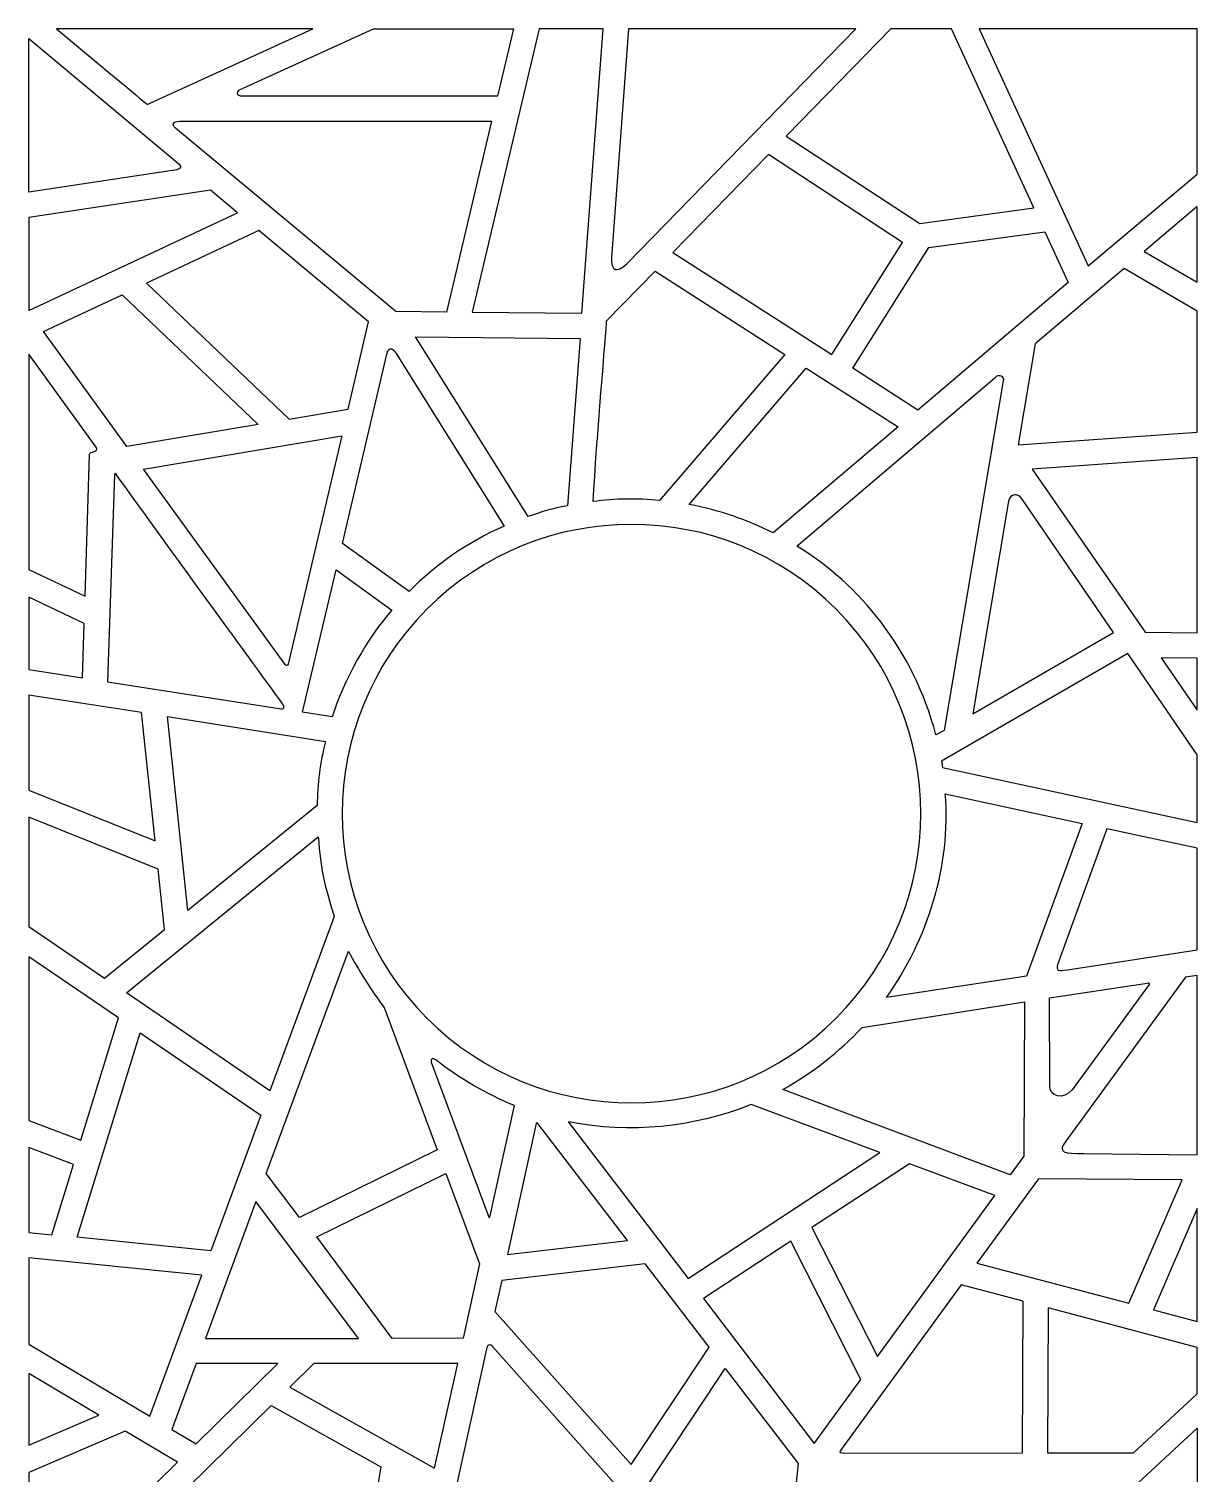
# Model space of a CAD drawing. Header units: centimetres. Extents: x -89 to 89, y -100 to 100.
# Drawn here: x -88.6 to -5, y -3.3 to 100 of the extents above; entities that cross this region are included whole.
import ezdxf

# ---------------------------------------------------------------- set-up
doc = ezdxf.new("R2010")
doc.units = ezdxf.units.CM
doc.header["$MEASUREMENT"] = 0
doc.layers.add('layer 1', color=7, linetype='Continuous')

msp = doc.modelspace()

# ---------------------------------------------------------------- linework, layer by layer
at = {"layer": 'layer 1', "color": 242}
for points, knots in [([(-78.07082, 89.96509), (-77.75641, 90.02165), (-77.70206, 90.15189), (-77.90775, 90.38147), (-77.90775, 90.38147), (-77.90775, 90.38147), (-88.64891, 99.35451), (-88.64891, 99.35451), (-88.64891, 99.35451), (-88.64891, 99.35451), (-88.6489, 88.36674), (-88.6489, 88.36674), (-88.6489, 88.36674), (-88.6489, 88.36674), (-78.07082, 89.96509), (-78.07082, 89.96509)], [0, 0, 0, 0, 0.2, 0.2, 0.2, 0.2, 0.4, 0.4, 0.4, 0.4, 0.6, 0.6, 0.6, 0.6, 1, 1, 1, 1]), ([(-68.32617, 100.04569), (-68.32617, 100.04569), (-80.18759, 94.64449), (-80.18759, 94.64449), (-80.18759, 94.64449), (-80.18759, 94.64449), (-80.18759, 94.6445), (-86.66528, 100.04563), (-86.66528, 100.04563), (-68.32617, 100.04569), (-68.32617, 100.04569), (-68.32617, 100.04569)], [0, 0, 0, 0, 0.25, 0.25, 0.25, 0.25, 0.5, 0.5, 0.5, 0.5, 1, 1, 1, 1]), ([(-53.97193, 100.04569), (-53.97193, 100.04569), (-53.97193, 100.04569), (-63.97984, 100.04569), (-63.97984, 100.04569), (-63.97984, 100.04569), (-73.56671, 95.68041), (-73.56671, 95.68041), (-73.56671, 95.68041), (-73.83417, 95.50669), (-73.75924, 95.26582), (-73.49605, 95.23502), (-73.49605, 95.23502), (-55.11095, 95.23502), (-55.11096, 95.23502), (-55.11096, 95.23502), (-55.11096, 95.23502), (-55.11096, 95.23502), (-53.97193, 100.04569), (-53.97193, 100.04569)], [0, 0, 0, 0, 0.166666667, 0.166666667, 0.166666667, 0.166666667, 0.333333333, 0.333333333, 0.333333333, 0.333333333, 0.5, 0.5, 0.5, 0.5, 0.666666667, 0.666666667, 0.666666667, 0.666666667, 1, 1, 1, 1]), ([(-52.12113, 100.04569), (-47.54679, 100.04568), (-47.54679, 100.04568), (-47.54679, 100.04568), (-47.54679, 100.04568), (-47.54679, 100.04568), (-49.06883, 79.69883), (-49.06883, 79.69883), (-49.06883, 79.69883), (-49.06883, 79.69883), (-56.92172, 79.76694), (-56.92172, 79.76694), (-56.92172, 79.76694), (-56.92172, 79.76694), (-52.12113, 100.04569), (-52.12113, 100.04569)], [0, 0, 0, 0, 0.2, 0.2, 0.2, 0.2, 0.4, 0.4, 0.4, 0.4, 0.6, 0.6, 0.6, 0.6, 1, 1, 1, 1]), ([(-45.74074, 100.04569), (-29.47314, 100.04568), (-29.47314, 100.04568), (-29.47314, 100.04568), (-29.47314, 100.04568), (-29.47314, 100.04568), (-45.86041, 83.22596), (-45.86041, 83.22596), (-45.86041, 83.22596), (-46.61632, 82.55061), (-46.98418, 82.7055), (-46.96402, 83.69063), (-46.96402, 83.69063), (-46.96402, 83.69063), (-45.74074, 100.04569), (-45.74074, 100.04569)], [0, 0, 0, 0, 0.2, 0.2, 0.2, 0.2, 0.4, 0.4, 0.4, 0.4, 0.6, 0.6, 0.6, 0.6, 1, 1, 1, 1]), ([(-26.95966, 100.04568), (-22.62366, 100.04567), (-22.62366, 100.04567), (-22.62366, 100.04567), (-22.62366, 100.04567), (-22.62366, 100.04567), (-16.74523, 87.23644), (-16.74523, 87.23644), (-16.74523, 87.23644), (-16.74523, 87.23644), (-24.89541, 86.11781), (-24.89541, 86.11781), (-24.89541, 86.11781), (-24.89541, 86.11781), (-34.44796, 92.36835), (-34.44796, 92.36835), (-34.44796, 92.36835), (-34.44796, 92.36835), (-33.40687, 93.43761), (-33.40687, 93.43761), (-33.40687, 93.43761), (-33.40687, 93.43761), (-26.95966, 100.04568), (-26.95966, 100.04568)], [0, 0, 0, 0, 0.142857143, 0.142857143, 0.142857143, 0.142857143, 0.285714286, 0.285714286, 0.285714286, 0.285714286, 0.428571429, 0.428571429, 0.428571429, 0.428571429, 0.571428571, 0.571428571, 0.571428571, 0.571428571, 0.714285714, 0.714285714, 0.714285714, 0.714285714, 1, 1, 1, 1]), ([(-20.64086, 100.04569), (-5.04891, 100.04569), (-5.04891, 100.04569), (-5.04891, 100.04569), (-5.04891, 100.04569), (-5.04891, 100.04569), (-5.04891, 89.63972), (-5.04891, 89.63972), (-5.04891, 89.63972), (-5.04891, 89.63972), (-12.85145, 83.09886), (-12.85145, 83.09886), (-12.85145, 83.09886), (-12.85145, 83.09886), (-20.64086, 100.04569), (-20.64086, 100.04569)], [0, 0, 0, 0, 0.2, 0.2, 0.2, 0.2, 0.4, 0.4, 0.4, 0.4, 0.6, 0.6, 0.6, 0.6, 1, 1, 1, 1]), ([(-78.16731, 92.93739), (-78.16731, 92.93739), (-62.39145, 79.81432), (-62.39145, 79.81432), (-62.39145, 79.81432), (-62.39145, 79.81432), (-58.76727, 79.78289), (-58.76727, 79.78289), (-58.76727, 79.78289), (-58.76727, 79.78289), (-55.55155, 93.43134), (-55.55155, 93.43134), (-55.55155, 93.43134), (-55.55155, 93.43134), (-77.84156, 93.43793), (-77.84156, 93.43793), (-77.84156, 93.43793), (-78.36265, 93.42603), (-78.42946, 93.19533), (-78.16731, 92.93739)], [0, 0, 0, 0, 0.166666667, 0.166666667, 0.166666667, 0.166666667, 0.333333333, 0.333333333, 0.333333333, 0.333333333, 0.5, 0.5, 0.5, 0.5, 0.666666667, 0.666666667, 0.666666667, 0.666666667, 1, 1, 1, 1]), ([(-42.56088, 84.03549), (-42.56088, 84.03549), (-35.72709, 91.05454), (-35.72709, 91.05454), (-35.72709, 91.05454), (-35.72709, 91.05454), (-26.132, 84.76677), (-26.132, 84.76677), (-26.132, 84.76677), (-26.132, 84.76677), (-31.19199, 76.73283), (-31.19199, 76.73283), (-31.19199, 76.73283), (-31.19199, 76.73283), (-42.56088, 84.03549), (-42.56088, 84.03549)], [0, 0, 0, 0, 0.2, 0.2, 0.2, 0.2, 0.4, 0.4, 0.4, 0.4, 0.6, 0.6, 0.6, 0.6, 1, 1, 1, 1]), ([(-88.6489, 86.5463), (-88.6489, 86.5463), (-75.65858, 88.50914), (-75.65858, 88.50914), (-75.65858, 88.50914), (-75.65858, 88.50914), (-73.71517, 86.89251), (-73.71517, 86.89251), (-73.71517, 86.89251), (-73.71517, 86.89251), (-88.64891, 79.88153), (-88.64891, 79.88153), (-88.64891, 79.88153), (-88.64891, 79.88153), (-88.6489, 86.5463), (-88.6489, 86.5463)], [0, 0, 0, 0, 0.2, 0.2, 0.2, 0.2, 0.4, 0.4, 0.4, 0.4, 0.6, 0.6, 0.6, 0.6, 1, 1, 1, 1]), ([(-5.0489, 81.91393), (-5.0489, 81.91393), (-8.82845, 84.1201), (-8.82845, 84.1201), (-8.82845, 84.1201), (-8.82845, 84.1201), (-5.04891, 87.3443), (-5.04891, 87.3443), (-5.04891, 87.3443), (-5.04891, 87.3443), (-5.0489, 81.91393), (-5.0489, 81.91393)], [0, 0, 0, 0, 0.25, 0.25, 0.25, 0.25, 0.5, 0.5, 0.5, 0.5, 1, 1, 1, 1]), ([(-70.01097, 72.11916), (-70.01097, 72.11916), (-80.23225, 81.84442), (-80.23225, 81.84442), (-80.23225, 81.84442), (-80.23225, 81.84442), (-72.18712, 85.6214), (-72.18712, 85.6214), (-72.18712, 85.6214), (-72.18712, 85.6214), (-64.3355, 79.09003), (-64.3355, 79.09003), (-64.3355, 79.09003), (-64.3355, 79.09003), (-65.80442, 72.82456), (-65.80442, 72.82456), (-65.80442, 72.82456), (-65.80442, 72.82456), (-70.01097, 72.11916), (-70.01097, 72.11916)], [0, 0, 0, 0, 0.166666667, 0.166666667, 0.166666667, 0.166666667, 0.333333333, 0.333333333, 0.333333333, 0.333333333, 0.5, 0.5, 0.5, 0.5, 0.666666667, 0.666666667, 0.666666667, 0.666666667, 1, 1, 1, 1]), ([(-29.67744, 75.76001), (-29.67744, 75.76001), (-25.02297, 72.77027), (-25.02297, 72.77027), (-25.02297, 72.77027), (-25.02297, 72.77027), (-14.27595, 81.89006), (-14.27595, 81.89006), (-14.27595, 81.89006), (-14.27595, 81.89006), (-15.95608, 85.52782), (-15.95608, 85.52782), (-15.95608, 85.52782), (-15.95608, 85.52782), (-24.2416, 84.39069), (-24.2416, 84.39069), (-24.2416, 84.39069), (-24.2416, 84.39069), (-29.67744, 75.76001), (-29.67744, 75.76001)], [0, 0, 0, 0, 0.166666667, 0.166666667, 0.166666667, 0.166666667, 0.333333333, 0.333333333, 0.333333333, 0.333333333, 0.5, 0.5, 0.5, 0.5, 0.666666667, 0.666666667, 0.666666667, 0.666666667, 1, 1, 1, 1]), ([(-43.52441, 66.2997), (-43.52441, 66.2997), (-34.55734, 76.75521), (-34.55734, 76.75521), (-34.55734, 76.75521), (-34.55734, 76.75521), (-43.84239, 82.71929), (-43.84239, 82.71929), (-43.84239, 82.71929), (-43.84239, 82.71929), (-47.30401, 79.16377), (-47.30401, 79.16377), (-47.30401, 79.16377), (-47.35568, 78.31747), (-48.00779, 70.63974), (-48.27628, 66.21929), (-48.27628, 66.21929), (-46.73306, 66.44472), (-45.07818, 66.44757), (-43.52441, 66.2997)], [0, 0, 0, 0, 0.166666667, 0.166666667, 0.166666667, 0.166666667, 0.333333333, 0.333333333, 0.333333333, 0.333333333, 0.5, 0.5, 0.5, 0.5, 0.666666667, 0.666666667, 0.666666667, 0.666666667, 1, 1, 1, 1]), ([(-5.0489, 71.18257), (-5.0489, 71.18257), (-17.8616, 70.28258), (-17.8616, 70.28258), (-17.8616, 70.28258), (-17.8616, 70.28258), (-16.64506, 77.51888), (-16.64506, 77.51888), (-16.64506, 77.51888), (-16.64506, 77.51888), (-10.27212, 82.8886), (-10.27212, 82.8886), (-10.27212, 82.8886), (-10.27212, 82.8886), (-5.0489, 79.83971), (-5.0489, 79.83971), (-5.0489, 79.83971), (-5.0489, 79.83971), (-5.0489, 71.18257), (-5.0489, 71.18257)], [0, 0, 0, 0, 0.166666667, 0.166666667, 0.166666667, 0.166666667, 0.333333333, 0.333333333, 0.333333333, 0.333333333, 0.5, 0.5, 0.5, 0.5, 0.666666667, 0.666666667, 0.666666667, 0.666666667, 1, 1, 1, 1]), ([(-72.23625, 71.74601), (-72.23625, 71.74601), (-81.9808, 81.02344), (-81.9808, 81.02344), (-81.9808, 81.02344), (-81.9808, 81.02344), (-87.59658, 78.387), (-87.59658, 78.387), (-87.59658, 78.387), (-87.59658, 78.387), (-81.63187, 70.16431), (-81.63187, 70.16431), (-81.63187, 70.16431), (-81.63187, 70.16431), (-72.23625, 71.74601), (-72.23625, 71.74601)], [0, 0, 0, 0, 0.2, 0.2, 0.2, 0.2, 0.4, 0.4, 0.4, 0.4, 0.6, 0.6, 0.6, 0.6, 1, 1, 1, 1]), ([(-50.10626, 65.92084), (-50.10626, 65.92084), (-49.20425, 77.89996), (-49.20425, 77.89996), (-49.20425, 77.89996), (-49.20425, 77.89996), (-60.98016, 78.00203), (-60.98016, 78.00203), (-60.98016, 78.00203), (-60.98016, 78.00203), (-52.92598, 65.1409), (-52.92598, 65.1409), (-52.92598, 65.1409), (-51.8472, 65.52555), (-51.25373, 65.70336), (-50.10626, 65.92084)], [0, 0, 0, 0, 0.2, 0.2, 0.2, 0.2, 0.4, 0.4, 0.4, 0.4, 0.6, 0.6, 0.6, 0.6, 1, 1, 1, 1]), ([(-88.6489, 76.77237), (-88.6489, 76.77237), (-83.82285, 70.11906), (-83.82285, 70.11906), (-83.82285, 70.11906), (-83.60264, 69.71347), (-84.31562, 69.8607), (-84.31681, 69.57685), (-84.31681, 69.57685), (-84.31681, 69.57685), (-84.62074, 59.44868), (-84.62074, 59.44868), (-84.62074, 59.44868), (-84.62074, 59.44868), (-88.64889, 61.36442), (-88.64889, 61.36442), (-88.64889, 61.36442), (-88.64889, 61.36442), (-88.6489, 76.77237), (-88.6489, 76.77237)], [0, 0, 0, 0, 0.166666667, 0.166666667, 0.166666667, 0.166666667, 0.333333333, 0.333333333, 0.333333333, 0.333333333, 0.5, 0.5, 0.5, 0.5, 0.666666667, 0.666666667, 0.666666667, 0.666666667, 1, 1, 1, 1]), ([(-63.02306, 76.78022), (-63.02306, 76.78022), (-66.21701, 63.22463), (-66.21701, 63.22463), (-66.21701, 63.22463), (-66.21701, 63.22463), (-61.43625, 59.79349), (-61.43625, 59.79349), (-61.43625, 59.79349), (-59.46854, 61.77016), (-57.21663, 63.32877), (-54.62865, 64.46844), (-54.62865, 64.46844), (-54.62865, 64.46844), (-62.35932, 76.81277), (-62.35932, 76.81277), (-62.35932, 76.81277), (-62.64047, 77.30416), (-62.94733, 77.2505), (-63.02306, 76.78022)], [0, 0, 0, 0, 0.166666667, 0.166666667, 0.166666667, 0.166666667, 0.333333333, 0.333333333, 0.333333333, 0.333333333, 0.5, 0.5, 0.5, 0.5, 0.666666667, 0.666666667, 0.666666667, 0.666666667, 1, 1, 1, 1]), ([(-35.38466, 63.9775), (-35.38466, 63.9775), (-26.45037, 71.55901), (-26.45037, 71.55901), (-26.45037, 71.55901), (-26.45037, 71.55901), (-33.02627, 75.77168), (-33.02627, 75.77168), (-33.02627, 75.77168), (-33.02627, 75.77168), (-41.40137, 66.01014), (-41.40137, 66.01014), (-41.40137, 66.01014), (-39.15656, 65.58294), (-37.3319, 64.93958), (-35.38466, 63.9775)], [0, 0, 0, 0, 0.2, 0.2, 0.2, 0.2, 0.4, 0.4, 0.4, 0.4, 0.6, 0.6, 0.6, 0.6, 1, 1, 1, 1]), ([(-23.15996, 49.84955), (-23.15996, 49.84955), (-18.91832, 74.8541), (-18.91832, 74.8541), (-18.91832, 74.8541), (-18.85379, 75.21812), (-19.21876, 75.40208), (-19.50353, 75.09313), (-19.50353, 75.09313), (-19.50353, 75.09313), (-33.68334, 63.03231), (-33.68334, 63.03231), (-33.68334, 63.03231), (-29.23961, 60.31871), (-25.37438, 55.70756), (-23.73623, 49.51742), (-23.73623, 49.51742), (-23.73623, 49.51742), (-23.15996, 49.84955), (-23.15996, 49.84955)], [0, 0, 0, 0, 0.166666667, 0.166666667, 0.166666667, 0.166666667, 0.333333333, 0.333333333, 0.333333333, 0.333333333, 0.5, 0.5, 0.5, 0.5, 0.666666667, 0.666666667, 0.666666667, 0.666666667, 1, 1, 1, 1]), ([(-70.3145, 54.5626), (-70.21655, 54.44131), (-70.15156, 54.44866), (-70.10038, 54.59129), (-70.10038, 54.59129), (-70.10038, 54.59129), (-66.25209, 70.92432), (-66.25209, 70.92432), (-66.25209, 70.92432), (-66.25209, 70.92432), (-80.45537, 68.54244), (-80.45537, 68.54244), (-80.45537, 68.54244), (-80.45537, 68.54244), (-70.3145, 54.5626), (-70.3145, 54.5626)], [0, 0, 0, 0, 0.2, 0.2, 0.2, 0.2, 0.4, 0.4, 0.4, 0.4, 0.6, 0.6, 0.6, 0.6, 1, 1, 1, 1]), ([(-5.04891, 56.83719), (-5.04891, 56.83719), (-8.77372, 56.87011), (-8.77372, 56.87011), (-8.77372, 56.87011), (-8.77372, 56.87011), (-16.85723, 68.54863), (-16.85723, 68.54863), (-16.85723, 68.54863), (-16.85723, 68.54863), (-5.0489, 69.37813), (-5.0489, 69.37813), (-5.0489, 69.37813), (-5.0489, 69.37813), (-5.04891, 56.83719), (-5.04891, 56.83719)], [0, 0, 0, 0, 0.2, 0.2, 0.2, 0.2, 0.4, 0.4, 0.4, 0.4, 0.6, 0.6, 0.6, 0.6, 1, 1, 1, 1]), ([(-82.52254, 68.15882), (-82.50531, 68.23431), (-82.46821, 68.23859), (-82.41134, 68.17178), (-82.41134, 68.17178), (-79.36484, 63.93305), (-72.03138, 53.85731), (-70.49129, 51.73992), (-70.49129, 51.73992), (-70.30863, 51.50023), (-70.38725, 51.34198), (-70.74003, 51.4007), (-70.74003, 51.4007), (-70.74003, 51.4007), (-83.02863, 53.32085), (-83.02863, 53.32085), (-83.02863, 53.32085), (-83.02863, 53.32085), (-82.52254, 68.15882), (-82.52254, 68.15882)], [0, 0, 0, 0, 0.166666667, 0.166666667, 0.166666667, 0.166666667, 0.333333333, 0.333333333, 0.333333333, 0.333333333, 0.5, 0.5, 0.5, 0.5, 0.666666667, 0.666666667, 0.666666667, 0.666666667, 1, 1, 1, 1]), ([(-60.1622, 29.24935), (-68.24504, 37.33227), (-68.24503, 50.4421), (-60.16214, 58.52498), (-60.16214, 58.52498), (-52.07929, 66.60791), (-38.96938, 66.60787), (-30.88648, 58.52498), (-30.88648, 58.52498), (-22.80364, 50.44216), (-22.80359, 37.33222), (-30.88648, 29.24932), (-30.88648, 29.24932), (-38.9694, 21.16644), (-52.07927, 21.16642), (-60.1622, 29.24935)], [0, 0, 0, 0, 0.2, 0.2, 0.2, 0.2, 0.4, 0.4, 0.4, 0.4, 0.6, 0.6, 0.6, 0.6, 1, 1, 1, 1]), ([(-18.54117, 66.24041), (-18.44917, 66.82238), (-17.82623, 66.83021), (-17.56781, 66.39949), (-17.56781, 66.39949), (-17.56781, 66.39949), (-11.02773, 56.84026), (-11.02773, 56.84026), (-11.02773, 56.84026), (-11.02773, 56.84026), (-21.09907, 51.02557), (-21.09907, 51.02557), (-21.09907, 51.02557), (-21.09907, 51.02557), (-18.54117, 66.24041), (-18.54117, 66.24041)], [0, 0, 0, 0, 0.2, 0.2, 0.2, 0.2, 0.4, 0.4, 0.4, 0.4, 0.6, 0.6, 0.6, 0.6, 1, 1, 1, 1]), ([(-62.66521, 58.45983), (-62.66521, 58.45983), (-66.66349, 61.32947), (-66.66349, 61.32947), (-66.66349, 61.32947), (-66.66349, 61.32947), (-69.06451, 51.13892), (-69.06451, 51.13892), (-69.06451, 51.13892), (-69.06451, 51.13892), (-66.93829, 50.80975), (-66.93829, 50.80975), (-66.93829, 50.80975), (-66.16494, 53.39594), (-64.36005, 56.57211), (-62.66521, 58.45983)], [0, 0, 0, 0, 0.2, 0.2, 0.2, 0.2, 0.4, 0.4, 0.4, 0.4, 0.6, 0.6, 0.6, 0.6, 1, 1, 1, 1]), ([(-88.6489, 59.37502), (-88.6489, 59.37502), (-84.68733, 57.49431), (-84.68733, 57.49431), (-84.68733, 57.49431), (-84.68733, 57.49431), (-84.82013, 53.60081), (-84.82013, 53.60081), (-84.82013, 53.60081), (-84.82013, 53.60081), (-88.64889, 54.19907), (-88.64889, 54.19907), (-88.64889, 54.19907), (-88.64889, 54.19907), (-88.6489, 59.37502), (-88.6489, 59.37502)], [0, 0, 0, 0, 0.2, 0.2, 0.2, 0.2, 0.4, 0.4, 0.4, 0.4, 0.6, 0.6, 0.6, 0.6, 1, 1, 1, 1]), ([(-5.04889, 43.26184), (-5.04889, 43.26184), (-23.26473, 47.18683), (-23.26473, 47.18683), (-23.26473, 47.18683), (-23.33296, 47.65132), (-23.24219, 47.19938), (-23.33847, 47.65419), (-23.33847, 47.65419), (-23.33847, 47.65419), (-10.00835, 55.35031), (-10.00835, 55.35031), (-10.00835, 55.35031), (-10.00835, 55.35031), (-5.0489, 48.10147), (-5.0489, 48.10147), (-5.0489, 48.10147), (-5.0489, 48.10147), (-5.04889, 43.26184), (-5.04889, 43.26184)], [0, 0, 0, 0, 0.166666667, 0.166666667, 0.166666667, 0.166666667, 0.333333333, 0.333333333, 0.333333333, 0.333333333, 0.5, 0.5, 0.5, 0.5, 0.666666667, 0.666666667, 0.666666667, 0.666666667, 1, 1, 1, 1]), ([(-5.04891, 51.28922), (-5.04891, 51.28922), (-7.61564, 55.04083), (-7.61564, 55.04083), (-7.61564, 55.04083), (-7.61564, 55.04083), (-5.04889, 55.0167), (-5.04889, 55.0167), (-5.04889, 55.0167), (-5.04889, 55.0167), (-5.04891, 51.28922), (-5.04891, 51.28922)], [0, 0, 0, 0, 0.25, 0.25, 0.25, 0.25, 0.5, 0.5, 0.5, 0.5, 1, 1, 1, 1]), ([(-88.64889, 52.3772), (-88.64889, 52.3772), (-80.57833, 51.11613), (-80.57833, 51.11613), (-80.57833, 51.11613), (-80.57833, 51.11613), (-79.61424, 41.95277), (-79.61424, 41.95277), (-79.61424, 41.95277), (-79.61424, 41.95277), (-88.64891, 45.5602), (-88.64891, 45.5602), (-88.64891, 45.5602), (-88.64891, 45.5602), (-88.64889, 52.3772), (-88.64889, 52.3772)], [0, 0, 0, 0, 0.2, 0.2, 0.2, 0.2, 0.4, 0.4, 0.4, 0.4, 0.6, 0.6, 0.6, 0.6, 1, 1, 1, 1]), ([(-67.42668, 49.0612), (-67.42668, 49.0612), (-78.73818, 50.82864), (-78.73818, 50.82864), (-78.73818, 50.82864), (-78.73818, 50.82864), (-77.27863, 36.95595), (-77.27863, 36.95595), (-77.27863, 36.95595), (-77.27863, 36.95595), (-68.01668, 44.47967), (-68.01668, 44.47967), (-68.01668, 44.47967), (-68.00048, 46.0613), (-67.80278, 47.52652), (-67.42668, 49.0612)], [0, 0, 0, 0, 0.2, 0.2, 0.2, 0.2, 0.4, 0.4, 0.4, 0.4, 0.6, 0.6, 0.6, 0.6, 1, 1, 1, 1]), ([(-27.26571, 30.73803), (-27.26571, 30.73803), (-17.25148, 32.26814), (-17.25148, 32.26814), (-17.25148, 32.26814), (-17.25148, 32.26814), (-13.27503, 43.1934), (-13.27503, 43.1934), (-13.27503, 43.1934), (-13.27503, 43.1934), (-23.06828, 45.30398), (-23.06828, 45.30398), (-23.06828, 45.30398), (-22.65902, 40.13627), (-24.31277, 34.95082), (-27.26571, 30.73803)], [0, 0, 0, 0, 0.2, 0.2, 0.2, 0.2, 0.4, 0.4, 0.4, 0.4, 0.6, 0.6, 0.6, 0.6, 1, 1, 1, 1]), ([(-88.64889, 43.62578), (-88.64889, 43.62578), (-79.39992, 39.91545), (-79.39992, 39.91545), (-79.39992, 39.91545), (-79.39992, 39.91545), (-78.94606, 35.60142), (-78.94606, 35.60142), (-78.94606, 35.60142), (-78.94606, 35.60142), (-83.22628, 32.12455), (-83.22628, 32.12455), (-83.22628, 32.12455), (-83.22628, 32.12455), (-88.6489, 35.81888), (-88.6489, 35.81888), (-88.6489, 35.81888), (-88.6489, 35.81888), (-88.64889, 43.62578), (-88.64889, 43.62578)], [0, 0, 0, 0, 0.166666667, 0.166666667, 0.166666667, 0.166666667, 0.333333333, 0.333333333, 0.333333333, 0.333333333, 0.5, 0.5, 0.5, 0.5, 0.666666667, 0.666666667, 0.666666667, 0.666666667, 1, 1, 1, 1]), ([(-5.0489, 34.13268), (-5.0489, 34.13268), (-14.32592, 32.71518), (-14.32592, 32.71518), (-14.32592, 32.71518), (-14.99187, 32.61343), (-15.13531, 32.59146), (-15.02688, 33.15024), (-15.02688, 33.15024), (-15.02688, 33.15024), (-11.49886, 42.81065), (-11.49886, 42.81065), (-11.49886, 42.81065), (-11.49886, 42.81065), (-5.0489, 41.42062), (-5.0489, 41.42062), (-5.0489, 41.42062), (-5.0489, 41.42062), (-5.0489, 34.13268), (-5.0489, 34.13268)], [0, 0, 0, 0, 0.166666667, 0.166666667, 0.166666667, 0.166666667, 0.333333333, 0.333333333, 0.333333333, 0.333333333, 0.5, 0.5, 0.5, 0.5, 0.666666667, 0.666666667, 0.666666667, 0.666666667, 1, 1, 1, 1]), ([(-67.94397, 42.22931), (-67.94397, 42.22931), (-81.67489, 31.06569), (-81.67489, 31.06569), (-81.67489, 31.06569), (-81.67489, 31.06569), (-71.39829, 24.05204), (-71.39829, 24.05204), (-71.39829, 24.05204), (-71.39829, 24.05204), (-66.79311, 36.52907), (-66.79311, 36.52907), (-66.79311, 36.52907), (-67.48963, 38.6845), (-67.77218, 39.89341), (-67.94397, 42.22931)], [0, 0, 0, 0, 0.2, 0.2, 0.2, 0.2, 0.4, 0.4, 0.4, 0.4, 0.6, 0.6, 0.6, 0.6, 1, 1, 1, 1]), ([(-88.6489, 33.64619), (-88.6489, 33.64619), (-82.23512, 29.26888), (-82.23512, 29.26888), (-82.23512, 29.26888), (-82.23512, 29.26888), (-84.93014, 20.51461), (-84.93014, 20.51461), (-84.93014, 20.51461), (-84.93014, 20.51461), (-88.6489, 21.91977), (-88.6489, 21.91977), (-88.6489, 21.91977), (-88.6489, 21.91977), (-88.6489, 33.64619), (-88.6489, 33.64619)], [0, 0, 0, 0, 0.2, 0.2, 0.2, 0.2, 0.4, 0.4, 0.4, 0.4, 0.6, 0.6, 0.6, 0.6, 1, 1, 1, 1]), ([(-65.78791, 34.05408), (-65.78791, 34.05408), (-71.65888, 18.14765), (-71.65888, 18.14765), (-71.65888, 18.14765), (-71.65888, 18.14765), (-69.28549, 14.97801), (-69.28549, 14.97801), (-69.28549, 14.97801), (-69.28549, 14.97801), (-59.43592, 19.82766), (-59.43592, 19.82766), (-59.43592, 19.82766), (-59.43592, 19.82766), (-63.23227, 30.00762), (-63.23227, 30.00762), (-63.23227, 30.00762), (-64.11269, 31.21612), (-65.1045, 32.73807), (-65.78791, 34.05408)], [0, 0, 0, 0, 0.166666667, 0.166666667, 0.166666667, 0.166666667, 0.333333333, 0.333333333, 0.333333333, 0.333333333, 0.5, 0.5, 0.5, 0.5, 0.666666667, 0.666666667, 0.666666667, 0.666666667, 1, 1, 1, 1]), ([(-5.04891, 19.483), (-5.04891, 19.483), (-13.18018, 19.55945), (-13.18018, 19.55945), (-13.18018, 19.55945), (-14.56027, 19.55167), (-15.06722, 19.63281), (-14.44879, 20.44544), (-14.44879, 20.44544), (-14.44879, 20.44544), (-5.88427, 32.18417), (-5.88427, 32.18417), (-5.88427, 32.18417), (-5.88427, 32.18417), (-5.04891, 32.31182), (-5.04891, 32.31182), (-5.04891, 32.31182), (-5.04891, 32.31182), (-5.04891, 19.483), (-5.04891, 19.483)], [0, 0, 0, 0, 0.166666667, 0.166666667, 0.166666667, 0.166666667, 0.333333333, 0.333333333, 0.333333333, 0.333333333, 0.5, 0.5, 0.5, 0.5, 0.666666667, 0.666666667, 0.666666667, 0.666666667, 1, 1, 1, 1]), ([(-8.62362, 31.76554), (-8.62362, 31.76554), (-15.60945, 30.69819), (-15.60945, 30.69819), (-15.60945, 30.69819), (-15.60945, 30.69819), (-15.59981, 24.42177), (-15.59981, 24.42177), (-15.59981, 24.42177), (-15.63418, 23.6458), (-14.62252, 23.35614), (-13.9948, 24.1216), (-13.9948, 24.1216), (-13.9948, 24.1216), (-8.48626, 31.6718), (-8.48626, 31.6718), (-8.48626, 31.6718), (-8.44959, 31.75816), (-8.48571, 31.78661), (-8.62362, 31.76554)], [0, 0, 0, 0, 0.166666667, 0.166666667, 0.166666667, 0.166666667, 0.333333333, 0.333333333, 0.333333333, 0.333333333, 0.5, 0.5, 0.5, 0.5, 0.666666667, 0.666666667, 0.666666667, 0.666666667, 1, 1, 1, 1]), ([(-34.70529, 24.15189), (-34.70529, 24.15189), (-18.42306, 18.0522), (-18.42306, 18.0522), (-18.42306, 18.0522), (-18.42306, 18.0522), (-17.4571, 19.37618), (-17.4571, 19.37618), (-17.4571, 19.37618), (-17.4571, 19.37618), (-17.41059, 30.42291), (-17.41059, 30.42291), (-17.41059, 30.42291), (-17.41059, 30.42291), (-29.02712, 28.58856), (-29.02712, 28.58856), (-29.02712, 28.58856), (-30.63954, 26.85064), (-32.61785, 25.3122), (-34.70529, 24.15189)], [0, 0, 0, 0, 0.166666667, 0.166666667, 0.166666667, 0.166666667, 0.333333333, 0.333333333, 0.333333333, 0.333333333, 0.5, 0.5, 0.5, 0.5, 0.666666667, 0.666666667, 0.666666667, 0.666666667, 1, 1, 1, 1]), ([(-85.18485, 13.56946), (-85.18485, 13.56946), (-75.6208, 12.6118), (-75.6208, 12.6118), (-75.6208, 12.6118), (-75.6208, 12.6118), (-72.04083, 22.31134), (-72.04083, 22.31134), (-72.04083, 22.31134), (-72.04083, 22.31134), (-80.67874, 28.2066), (-80.67874, 28.2066), (-80.67874, 28.2066), (-80.67874, 28.2066), (-85.18485, 13.56946), (-85.18485, 13.56946)], [0, 0, 0, 0, 0.2, 0.2, 0.2, 0.2, 0.4, 0.4, 0.4, 0.4, 0.6, 0.6, 0.6, 0.6, 1, 1, 1, 1]), ([(-59.85415, 26.09892), (-59.90784, 26.3629), (-59.74208, 26.44124), (-59.52379, 26.26972), (-59.52379, 26.26972), (-57.84299, 24.92866), (-55.90551, 23.82578), (-53.89977, 22.99725), (-53.89977, 22.99725), (-53.89977, 22.99725), (-55.65585, 15.02254), (-55.65585, 15.02254), (-55.65585, 15.02254), (-55.67498, 14.96213), (-55.69726, 14.9621), (-55.72282, 15.02254), (-55.72282, 15.02254), (-55.72282, 15.02254), (-59.85415, 26.09892), (-59.85415, 26.09892)], [0, 0, 0, 0, 0.166666667, 0.166666667, 0.166666667, 0.166666667, 0.333333333, 0.333333333, 0.333333333, 0.333333333, 0.5, 0.5, 0.5, 0.5, 0.666666667, 0.666666667, 0.666666667, 0.666666667, 1, 1, 1, 1]), ([(-50.03734, 21.81854), (-50.04555, 21.83278), (-50.04017, 21.83745), (-50.0236, 21.83457), (-50.0236, 21.83457), (-45.61252, 20.97236), (-41.15064, 21.40759), (-36.96248, 23.07414), (-36.96248, 23.07414), (-36.96248, 23.07414), (-27.7468, 19.62843), (-27.7468, 19.62843), (-27.7468, 19.62843), (-27.7468, 19.62843), (-41.48082, 10.6333), (-41.48082, 10.6333), (-41.48082, 10.6333), (-41.48082, 10.6333), (-50.03734, 21.81854), (-50.03734, 21.81854)], [0, 0, 0, 0, 0.166666667, 0.166666667, 0.166666667, 0.166666667, 0.333333333, 0.333333333, 0.333333333, 0.333333333, 0.5, 0.5, 0.5, 0.5, 0.666666667, 0.666666667, 0.666666667, 0.666666667, 1, 1, 1, 1]), ([(-52.34126, 21.70465), (-52.32527, 21.7843), (-52.27968, 21.78955), (-52.23338, 21.72676), (-52.23338, 21.72676), (-52.23338, 21.72676), (-45.81533, 13.33689), (-45.81533, 13.33689), (-45.81533, 13.33689), (-45.81533, 13.33689), (-54.40172, 12.34776), (-54.40172, 12.34776), (-54.40172, 12.34776), (-54.40172, 12.34776), (-52.34126, 21.70465), (-52.34126, 21.70465)], [0, 0, 0, 0, 0.2, 0.2, 0.2, 0.2, 0.4, 0.4, 0.4, 0.4, 0.6, 0.6, 0.6, 0.6, 1, 1, 1, 1]), ([(-88.64889, 19.99554), (-88.64889, 19.99554), (-85.46084, 18.7909), (-85.46084, 18.7909), (-85.46084, 18.7909), (-85.46084, 18.7909), (-87.01191, 13.75238), (-87.01191, 13.75238), (-87.01191, 13.75238), (-87.01191, 13.75238), (-88.64889, 13.9163), (-88.64889, 13.9163), (-88.64889, 13.9163), (-88.64889, 13.9163), (-88.64889, 19.99554), (-88.64889, 19.99554)], [0, 0, 0, 0, 0.2, 0.2, 0.2, 0.2, 0.4, 0.4, 0.4, 0.4, 0.6, 0.6, 0.6, 0.6, 1, 1, 1, 1]), ([(-32.61805, 14.27625), (-32.61805, 14.27625), (-25.62193, 18.83396), (-25.62193, 18.83396), (-25.62193, 18.83396), (-25.62193, 18.83396), (-19.51784, 16.5517), (-19.51784, 16.5517), (-19.51784, 16.5517), (-19.51784, 16.5517), (-27.92206, 5.03272), (-27.92206, 5.03272), (-27.92206, 5.03272), (-27.92206, 5.03272), (-32.61805, 14.27625), (-32.61805, 14.27625)], [0, 0, 0, 0, 0.2, 0.2, 0.2, 0.2, 0.4, 0.4, 0.4, 0.4, 0.6, 0.6, 0.6, 0.6, 1, 1, 1, 1]), ([(-68.04152, 13.60022), (-68.04152, 13.60022), (-62.65823, 6.33967), (-62.65823, 6.33967), (-62.65823, 6.33967), (-62.65823, 6.33967), (-57.56743, 6.34157), (-57.56743, 6.34157), (-57.56743, 6.34157), (-57.56743, 6.34157), (-56.39395, 11.67065), (-56.39395, 11.67065), (-56.39395, 11.67065), (-56.39395, 11.67065), (-58.8037, 18.13245), (-58.8037, 18.13245), (-58.8037, 18.13245), (-58.8037, 18.13245), (-68.04152, 13.60022), (-68.04152, 13.60022)], [0, 0, 0, 0, 0.166666667, 0.166666667, 0.166666667, 0.166666667, 0.333333333, 0.333333333, 0.333333333, 0.333333333, 0.5, 0.5, 0.5, 0.5, 0.666666667, 0.666666667, 0.666666667, 0.666666667, 1, 1, 1, 1]), ([(-20.80601, 11.73212), (-20.80601, 11.73212), (-16.40578, 17.76316), (-16.40578, 17.76316), (-16.40578, 17.76316), (-16.40578, 17.76316), (-6.12275, 17.69299), (-6.12275, 17.69299), (-6.12275, 17.69299), (-6.12275, 17.69299), (-9.93783, 8.85296), (-9.93783, 8.85296), (-9.93783, 8.85296), (-9.93783, 8.85296), (-20.80601, 11.73212), (-20.80601, 11.73212)], [0, 0, 0, 0, 0.2, 0.2, 0.2, 0.2, 0.4, 0.4, 0.4, 0.4, 0.6, 0.6, 0.6, 0.6, 1, 1, 1, 1]), ([(-65.06512, 6.33879), (-65.06512, 6.33879), (-76.01895, 6.3347), (-76.01895, 6.3347), (-76.01895, 6.3347), (-76.01895, 6.3347), (-72.40135, 16.13609), (-72.40135, 16.13609), (-72.40135, 16.13609), (-72.40135, 16.13609), (-65.06512, 6.33879), (-65.06512, 6.33879)], [0, 0, 0, 0, 0.25, 0.25, 0.25, 0.25, 0.5, 0.5, 0.5, 0.5, 1, 1, 1, 1]), ([(-5.0489, 7.55776), (-5.0489, 7.55776), (-8.17848, 8.38687), (-8.17848, 8.38687), (-8.17848, 8.38687), (-8.17848, 8.38687), (-5.04891, 15.6385), (-5.04891, 15.6385), (-5.04891, 15.6385), (-5.04891, 15.6385), (-5.0489, 7.55776), (-5.0489, 7.55776)], [0, 0, 0, 0, 0.25, 0.25, 0.25, 0.25, 0.5, 0.5, 0.5, 0.5, 1, 1, 1, 1]), ([(-34.13371, 13.28549), (-34.13371, 13.28549), (-29.11221, 3.4014), (-29.11221, 3.4014), (-29.11221, 3.4014), (-29.11221, 3.4014), (-32.44326, -1.18084), (-32.44326, -1.18084), (-32.44326, -1.18084), (-32.44326, -1.18084), (-40.38418, 9.19967), (-40.38418, 9.19967), (-40.38418, 9.19967), (-40.38418, 9.19967), (-34.13371, 13.28549), (-34.13371, 13.28549)], [0, 0, 0, 0, 0.2, 0.2, 0.2, 0.2, 0.4, 0.4, 0.4, 0.4, 0.6, 0.6, 0.6, 0.6, 1, 1, 1, 1]), ([(-88.6489, 12.1073), (-88.6489, 12.1073), (-76.26437, 10.86817), (-76.26437, 10.86817), (-76.26437, 10.86817), (-76.26437, 10.86817), (-79.99428, 0.76266), (-79.99428, 0.76266), (-79.99428, 0.76266), (-79.99428, 0.76266), (-88.6489, 5.9284), (-88.6489, 5.9284), (-88.6489, 5.9284), (-88.6489, 5.9284), (-88.6489, 12.1073), (-88.6489, 12.1073)], [0, 0, 0, 0, 0.2, 0.2, 0.2, 0.2, 0.4, 0.4, 0.4, 0.4, 0.6, 0.6, 0.6, 0.6, 1, 1, 1, 1]), ([(-55.30128, 8.26252), (-55.30128, 8.26252), (-54.81106, 10.4886), (-54.81106, 10.4886), (-54.81106, 10.4886), (-54.81106, 10.4886), (-44.54152, 11.67168), (-44.54152, 11.67168), (-44.54152, 11.67168), (-44.54152, 11.67168), (-39.97214, 5.69859), (-39.97214, 5.69859), (-39.97214, 5.69859), (-39.97214, 5.69859), (-45.54768, -2.69273), (-45.54768, -2.69273), (-45.54768, -2.69273), (-45.54768, -2.69273), (-55.30128, 8.26252), (-55.30128, 8.26252)], [0, 0, 0, 0, 0.166666667, 0.166666667, 0.166666667, 0.166666667, 0.333333333, 0.333333333, 0.333333333, 0.333333333, 0.5, 0.5, 0.5, 0.5, 0.666666667, 0.666666667, 0.666666667, 0.666666667, 1, 1, 1, 1]), ([(-30.52588, -1.61593), (-30.52588, -1.61593), (-21.94457, 10.17165), (-21.94457, 10.17165), (-21.94457, 10.17165), (-21.94457, 10.17165), (-17.5008, 8.99444), (-17.5008, 8.99444), (-17.5008, 8.99444), (-17.5008, 8.99444), (-17.54652, -1.86338), (-17.54652, -1.86338), (-17.54652, -1.86338), (-17.54652, -1.86338), (-30.27847, -1.86779), (-30.27847, -1.86779), (-30.27847, -1.86779), (-30.6609, -1.87259), (-30.68053, -1.84105), (-30.52588, -1.61593)], [0, 0, 0, 0, 0.166666667, 0.166666667, 0.166666667, 0.166666667, 0.333333333, 0.333333333, 0.333333333, 0.333333333, 0.5, 0.5, 0.5, 0.5, 0.666666667, 0.666666667, 0.666666667, 0.666666667, 1, 1, 1, 1]), ([(-5.0489, 2.37464), (-5.0489, 2.37464), (-9.60382, -1.86065), (-9.60382, -1.86065), (-9.60382, -1.86065), (-9.60382, -1.86065), (-15.74657, -1.86275), (-15.74657, -1.86275), (-15.74657, -1.86275), (-15.74657, -1.86275), (-15.70284, 8.51811), (-15.70284, 8.51811), (-15.70284, 8.51811), (-15.70284, 8.51811), (-5.04889, 5.69565), (-5.04889, 5.69565), (-5.04889, 5.69565), (-5.04889, 5.69565), (-5.0489, 2.37464), (-5.0489, 2.37464)], [0, 0, 0, 0, 0.166666667, 0.166666667, 0.166666667, 0.166666667, 0.333333333, 0.333333333, 0.333333333, 0.333333333, 0.5, 0.5, 0.5, 0.5, 0.666666667, 0.666666667, 0.666666667, 0.666666667, 1, 1, 1, 1]), ([(-55.86693, 5.69388), (-55.80306, 5.92179), (-55.64482, 5.92594), (-55.47568, 5.75141), (-55.47568, 5.75141), (-55.47568, 5.75141), (-46.57765, -4.24281), (-46.57765, -4.24281), (-46.57765, -4.24281), (-46.57765, -4.24281), (-53.84221, -15.17612), (-53.84221, -15.17612), (-53.84221, -15.17612), (-53.84221, -15.17612), (-58.37547, -5.69827), (-58.37547, -5.69827), (-58.37547, -5.69827), (-58.37547, -5.69827), (-55.86693, 5.69388), (-55.86693, 5.69388)], [0, 0, 0, 0, 0.166666667, 0.166666667, 0.166666667, 0.166666667, 0.333333333, 0.333333333, 0.333333333, 0.333333333, 0.5, 0.5, 0.5, 0.5, 0.666666667, 0.666666667, 0.666666667, 0.666666667, 1, 1, 1, 1]), ([(-70.82584, 4.53658), (-70.82584, 4.53658), (-76.67712, -1.21731), (-76.67712, -1.21731), (-76.67712, -1.21731), (-76.67712, -1.21731), (-78.42195, -0.17583), (-78.42195, -0.17583), (-78.42195, -0.17583), (-78.42195, -0.17583), (-76.68347, 4.5344), (-76.68347, 4.5344), (-76.68347, 4.5344), (-76.68347, 4.5344), (-70.82584, 4.53658), (-70.82584, 4.53658)], [0, 0, 0, 0, 0.2, 0.2, 0.2, 0.2, 0.4, 0.4, 0.4, 0.4, 0.6, 0.6, 0.6, 0.6, 1, 1, 1, 1]), ([(-69.97867, 2.84506), (-69.97867, 2.84506), (-68.25766, 4.53754), (-68.25766, 4.53754), (-68.25766, 4.53754), (-68.25766, 4.53754), (-57.96383, 4.54135), (-57.96383, 4.54135), (-57.96383, 4.54135), (-57.96383, 4.54135), (-59.61245, -2.94542), (-59.61245, -2.94542), (-59.61245, -2.94542), (-59.61245, -2.94542), (-69.97867, 2.84506), (-69.97867, 2.84506)], [0, 0, 0, 0, 0.2, 0.2, 0.2, 0.2, 0.4, 0.4, 0.4, 0.4, 0.6, 0.6, 0.6, 0.6, 1, 1, 1, 1]), ([(-38.81557, 4.1867), (-38.81557, 4.1867), (-47.22519, -8.46988), (-47.22519, -8.46988), (-47.22519, -8.46988), (-47.22519, -8.46988), (-34.68521, -13.11114), (-34.68521, -13.11114), (-34.68521, -13.11114), (-34.68521, -13.11114), (-33.6096, -2.61872), (-33.6096, -2.61872), (-33.6096, -2.61872), (-33.6096, -2.61872), (-38.81557, 4.1867), (-38.81557, 4.1867)], [0, 0, 0, 0, 0.2, 0.2, 0.2, 0.2, 0.4, 0.4, 0.4, 0.4, 0.6, 0.6, 0.6, 0.6, 1, 1, 1, 1]), ([(-88.6489, 3.83213), (-88.6489, 3.83213), (-83.648, 0.84719), (-83.648, 0.84719), (-83.648, 0.84719), (-83.648, 0.84719), (-88.64891, -1.30883), (-88.64891, -1.30883), (-88.64891, -1.30883), (-88.64891, -1.30883), (-88.6489, 3.83213), (-88.6489, 3.83213)], [0, 0, 0, 0, 0.25, 0.25, 0.25, 0.25, 0.5, 0.5, 0.5, 0.5, 1, 1, 1, 1]), ([(-64.506, -9.27848), (-64.506, -9.27848), (-63.46206, -2.85688), (-63.46206, -2.85688), (-63.46206, -2.85688), (-63.46206, -2.85688), (-71.3159, 1.53018), (-71.3159, 1.53018), (-71.3159, 1.53018), (-71.3159, 1.53018), (-77.3715, -4.42466), (-77.3715, -4.42466), (-77.3715, -4.42466), (-77.3715, -4.42466), (-66.32774, -9.41675), (-66.32774, -9.41675), (-66.32774, -9.41675), (-65.30467, -9.90022), (-64.68143, -9.85258), (-64.506, -9.27848)], [0, 0, 0, 0, 0.166666667, 0.166666667, 0.166666667, 0.166666667, 0.333333333, 0.333333333, 0.333333333, 0.333333333, 0.5, 0.5, 0.5, 0.5, 0.666666667, 0.666666667, 0.666666667, 0.666666667, 1, 1, 1, 1]), ([(-88.6489, -3.26901), (-88.6489, -3.26901), (-81.75252, -0.29577), (-81.75252, -0.29577), (-81.75252, -0.29577), (-81.75252, -0.29577), (-78.00364, -2.5218), (-78.00364, -2.5218), (-78.00364, -2.5218), (-78.00364, -2.5218), (-88.6489, -12.98992), (-88.6489, -12.98992), (-88.6489, -12.98992), (-88.6489, -12.98992), (-88.6489, -3.26901), (-88.6489, -3.26901)], [0, 0, 0, 0, 0.2, 0.2, 0.2, 0.2, 0.4, 0.4, 0.4, 0.4, 0.6, 0.6, 0.6, 0.6, 1, 1, 1, 1]), ([(-5.05627, -12.24751), (-5.05199, -12.25265), (-5.04879, -12.25236), (-5.04891, -12.24603), (-5.04891, -12.24603), (-5.04891, -12.24603), (-5.0489, -0.08325), (-5.0489, -0.08325), (-5.0489, -0.08325), (-5.0489, -0.08325), (-10.25906, -4.92781), (-10.25906, -4.92781), (-10.25906, -4.92781), (-10.25906, -4.92781), (-5.05627, -12.24751), (-5.05627, -12.24751)], [0, 0, 0, 0, 0.2, 0.2, 0.2, 0.2, 0.4, 0.4, 0.4, 0.4, 0.6, 0.6, 0.6, 0.6, 1, 1, 1, 1])]:
    msp.add_open_spline(points, degree=3, knots=knots, dxfattribs=at)

doc.saveas('drawing.dxf')
